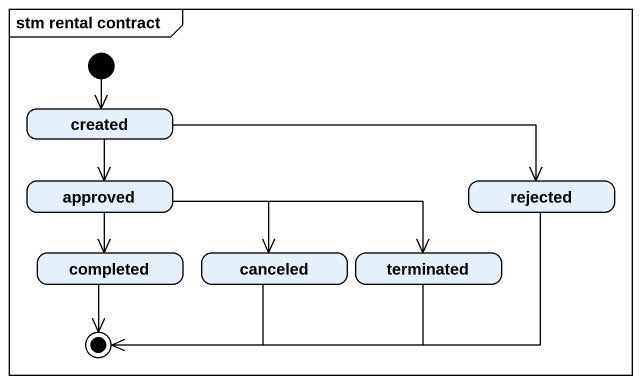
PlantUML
@startuml
mainframe stm rental contract
hide empty description
state created
state approved
state rejected
state completed
state canceled
state terminated
[*] --> created
created --> approved
created -right-> rejected
approved --> completed
approved -right-> canceled
approved -right-> terminated
rejected -left-> [*]
completed --> [*]
canceled -left-> [*]
terminated -left-> [*]
@enduml
